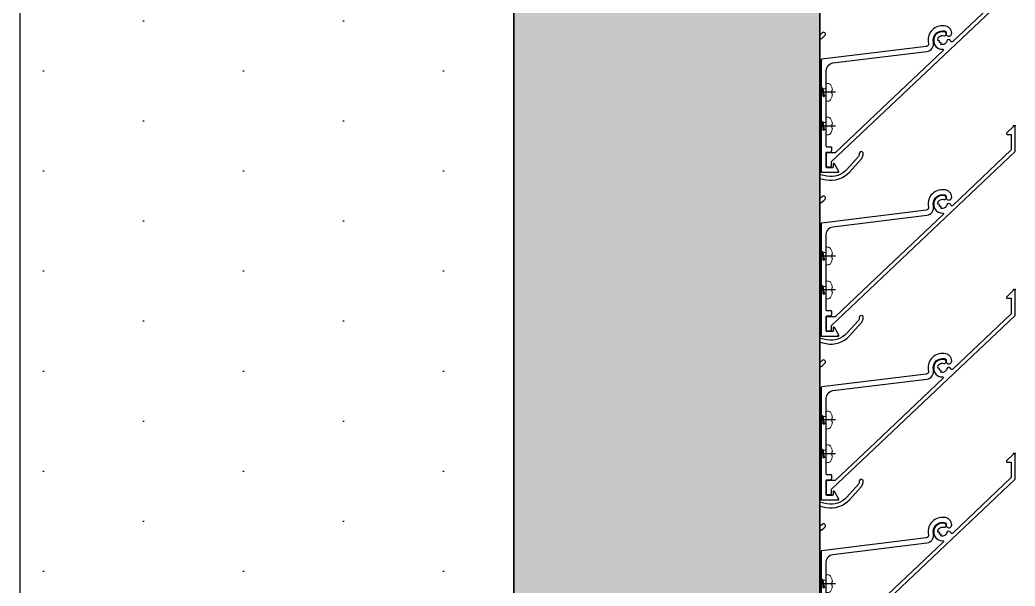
# Model space of a CAD drawing. Header units: millimetres. Extents: x -4391136 to -1798569, y -886572 to -291056.
# Drawn here: x -2446386.5 to -2445991.7, y -386423.3 to -386198.6 of the extents above; entities that cross this region are included whole.
import ezdxf

# ---------------------------------------------------------------- set-up
doc = ezdxf.new("R2010")
doc.units = ezdxf.units.MM
doc.set_wipeout_variables(frame=1)
doc.linetypes.add('CENTER', pattern=[50.8, 31.75, -6.35, 6.35, -6.35])
doc.linetypes.add('Xref-C-1-PP17-AR-2214-01-B$0$Hidden', pattern=[7.1438, 4.7625, -2.3813])
for name, color, linetype in [('010 - ASPG_ACCESSORIES_MAIN_COLOR_1', 7, 'Continuous'), ('010 - ASPG_EXTR_MAIN_COLOR_2', 7, 'Continuous'), ('010 - ASPG_FLASHING_HATCH_', 7, 'Continuous'), ('010 - ASPG_FLASHING_MAIN_COLOR_2', 7, 'Continuous'), ('010 - ASPG_FLASHING_MAIN_COLOR_4', 7, 'Continuous'), ('010 - ASPG_FLASHING_WIPEOUT_', 7, 'Continuous'), ('010 - ASPG_FRAMING_MAIN_COLOR_1', 7, 'Continuous'), ('010 - ASPG_FRAMING_MAIN_COLOR_2', 7, 'Continuous'), ('010 - ASPG_FRAMING_SUB_COLOR_2', 7, 'Continuous'), ('010 - ASPG_FRAMING_WIPEOUT_', 7, 'Continuous'), ('_PP-Dim', 7, 'Continuous'), ('BOLT & SCREW', 7, 'Continuous'), ('Center Line', 7, 'CENTER'), ('Xref-C-1-PP17-AR-2214-01-B$0$A-DETL-MBND', 7, 'Xref-C-1-PP17-AR-2214-01-B$0$Hidden'), ('Xref-C-1-PP17-AR-2214-01-B$0$A-FLOR-E', 7, 'Continuous'), ('Xref-C-1-PP17-AR-2214-01-B$0$S-BEAM', 7, 'Continuous'), ('Xref-C-1-PP17-AR-2214-01-B$0$WALL-E', 7, 'Continuous')]:
    doc.layers.add(name, color=color, linetype=linetype)
doc.layers.add('010 - ASPG_EXTR_DEF_SUB', color=7, linetype='Continuous', plot=False)
doc.layers.add('12-GRID', color=7, linetype='CENTER', lineweight=13)
doc.layers.add('SCREW', color=7, linetype='Continuous', lineweight=5)

# ---------------------------------------------------------------- blocks, each defined once
blk = doc.blocks.new('W-1-PP17-ENT2_REV00_20260526-152612_EX_LOPF-1')
at = {"layer": 'Xref-C-1-PP17-AR-2214-01-B$0$A-DETL-MBND', "color": 7}
blk.add_line((970, -2550.01), (970, -3200), dxfattribs=at)
at = {"layer": 'Xref-C-1-PP17-AR-2214-01-B$0$A-FLOR-E', "color": 7}
for p, q in [((770, -500), (770, -7090)), ((970, -2550.01), (970, -3950.01))]:
    blk.add_line(p, q, dxfattribs=at)
at = {"layer": 'Xref-C-1-PP17-AR-2214-01-B$0$S-BEAM', "color": 7}
blk.add_line((970, -2550.01), (970, -3950.01), dxfattribs=at)
at = {"layer": 'Xref-C-1-PP17-AR-2214-01-B$0$WALL-E', "color": 7}
for p, q in [((770, -500), (770, -7240)), ((970, -2550.01), (970, -3950.01))]:
    blk.add_line(p, q, dxfattribs=at)
blk = doc.blocks.new('*U1999')
at = {"color": 7}
blk.add_wipeout([(0, 0), (9350, 0), (9350, 119.925), (0, 119.925)], dxfattribs=at).dxf.layer = '010 - ASPG_FRAMING_WIPEOUT_'
at = {"layer": '010 - ASPG_FRAMING_MAIN_COLOR_1', "color": 7}
for p, q in [((9350, 119.925), (0, 119.925)), ((0, 114.85), (9350, 114.85)), ((0, 109.54), (9350, 109.54)), ((0, 10.385), (9350, 10.385)), ((0, 5.31), (9350, 5.31)), ((0, 0), (9350, 0))]:
    blk.add_line(p, q, dxfattribs=at)
blk = doc.blocks.new('PZG35-9D5')
at = {"layer": 'Center Line', "color": 7}
blk.add_line((0, 3.73), (0, -10.53), dxfattribs=at)
at = {"layer": 'SCREW', "color": 7}
for p, q in [((-1.4, 0), (-1.4, -1.09)), ((1.4, 0), (1.4, -0.59)), ((-1.85, -1.4), (1.85, -0.9)), ((-1.85, -1.4), (-1.4, -1.09)), ((-1.85, -1.4), (-1.4, -1.71)), ((-1.85, -2.7), (1.85, -2.2)), ((-1.85, -2.7), (-1.4, -2.39)), ((-1.85, -2.7), (-1.4, -3.01)), ((-1.85, -4), (-1.4, -3.69)), ((-1.85, -4), (-0.99, -3.88)), ((-1.4, -1.09), (1.4, -0.59)), ((-1.4, -1.71), (1.4, -1.21)), ((-1.4, -1.71), (-1.4, -2.39)), ((-1.4, -2.39), (1.4, -1.89)), ((-1.4, -3.01), (1.4, -2.51)), ((-1.4, -3.01), (-1.4, -3.69)), ((-1.4, -3.69), (-0.84, -3.59)), ((0.56, -3.34), (1.4, -3.19)), ((0.71, -3.65), (1.85, -3.5)), ((0.71, -3.93), (1.4, -3.81)), ((1.85, -0.9), (1.4, -0.59)), ((1.85, -0.9), (1.4, -1.21)), ((1.4, -1.21), (1.4, -1.89)), ((1.85, -2.2), (1.4, -1.89)), ((1.85, -2.2), (1.4, -2.51)), ((1.4, -2.51), (1.4, -3.19)), ((1.85, -3.5), (1.4, -3.19)), ((1.85, -3.5), (1.4, -3.81)), ((1.4, -3.81), (1.4, -4.49)), ((-1.85, -4), (-1.4, -4.31)), ((-1.4, -4.31), (-1.18, -4.27)), ((-1.4, -4.31), (-1.4, -8.1)), ((0.71, -4.61), (1.4, -4.49)), ((0.71, -4.95), (1.85, -4.8)), ((0.71, -5.23), (1.4, -5.11)), ((1.85, -4.8), (1.4, -4.49)), ((1.85, -4.8), (1.4, -5.11)), ((1.4, -5.11), (1.4, -8.1)), ((0, -9.5), (-1.4, -8.1)), ((0, -9.5), (1.4, -8.1))]:
    blk.add_line(p, q, dxfattribs=at)
blk.add_lwpolyline([(0, -9.5), (0.71, -5.23), (0.71, -3.6, 0.417657), (0.41, -3.3, 0.108102), (-0.84, -3.59), (-1.4, -4.7)], format="xyb", dxfattribs=at)
blk = doc.blocks.new('*U3396')
at = {"layer": 'SCREW', "color": 7}
blk.add_lwpolyline([(3.03, 1.78, 0.09906), (0.8, 2.55), (0.8, 2.27), (-0.8, 2.27), (-0.8, 2.55, 0.09906), (-3.03, 1.78, 0.266588), (-3.5, 0.96), (-3.5, 0.2, 0.414214), (-3.3, 0), (3.3, 0, 0.414214), (3.5, 0.2), (3.5, 0.96, 0.266588)], format="xyb", close=True, dxfattribs=at)
blk.add_blockref('PZG35-9D5', (0, 0), dxfattribs=at)
blk = doc.blocks.new('*U3399')
at = {"color": 7}
blk.add_point((0, 0), dxfattribs=at)
at = {"layer": '010 - ASPG_ACCESSORIES_MAIN_COLOR_1', "color": 7}
blk.add_lwpolyline([(-39.7, -0.6, 0.414214), (-40, -0.9), (-40, -7.37, 0.57735), (-39.65, -7.57), (-36.64, -5.83, 0.767327), (-36.79, -5.3), (-37.9, -5.3, -0.414214), (-38.2, -5), (-38.2, -2.8, -0.414214), (-38, -2.6), (-32.18, -2.6, -0.388879), (-31.98, -2.78), (-31.85, -4.34, 0.388879), (-31.35, -4.8), (-30.3, -4.8, 0.414214), (-30, -4.5), (-30, -2.9, -0.414214), (-29.7, -2.6), (0.41, -2.6, -0.378969), (3.39, -5.24), (7.95, -42.52, 0.446593), (11.62, -45.08, -0.489802), (16.08, -48.68), (16.06, -49.36, -0.18248), (15.8, -50.02, -0.267949), (15.33, -50.17, 1.122115), (15.1, -52.34, 0.405004), (18.06, -49.4), (18.08, -48.72, 0.489805), (11.16, -43.13, -0.446597), (9.94, -42.28), (4.87, -0.85, 0.364176), (4.57, -0.6)], format="xyb", close=True, dxfattribs=at)
at = {"layer": '010 - ASPG_EXTR_DEF_SUB', "color": 7}
for p in [(-40, -0.5), (43.44, -76.9), (43.44, -77.5)]:
    blk.add_point(p, dxfattribs=at)
at = {"layer": '010 - ASPG_EXTR_MAIN_COLOR_2', "color": 7}
blk.add_lwpolyline([(11.37, -48.15), (11.47, -47.44), (12.18, -47.56), (12.29, -46.79, -0.535538), (14.19, -49.17, 0.991572), (15.66, -49.58, 1.157025), (8.79, -48.77, -0.688558), (8.27, -48.99), (-17.14, -22.17), (-32.34, -6.13), (-32.34, -2.9, 0.414312), (-32.64, -2.6), (-37.54, -2.6, 0.414116), (-37.84, -2.9), (-37.84, -4.3, 0.414214), (-37.54, -4.6), (-35.99, -4.6, -0.205895), (-35.77, -4.69), (33.23, -77.5), (43.14, -77.5, 0.668179), (43.36, -76.99), (40.52, -74.15, 0.668179), (40.01, -74.36), (40.01, -76), (33.87, -76), (11.86, -52.78, -0.558354), (12.08, -51.95, 0.766275), (12.04, -50.39, -0.438583), (10.71, -48.05)], format="xyb", close=True, dxfattribs=at)
at = {"layer": 'SCREW', "color": 7, "rotation": 180}
for p in [(-21.65, -2.5), (-8.24, -2.5)]:
    blk.add_blockref('*U3396', p, dxfattribs=at)
blk = doc.blocks.new('*U3050')
at = {"color": 7}
blk.add_wipeout([(1440, 4), (60, 4), (60, 69.3), (1440, 69.3)], dxfattribs=at).dxf.layer = '010 - ASPG_FRAMING_WIPEOUT_'
at = {"layer": '010 - ASPG_FRAMING_MAIN_COLOR_2', "color": 7}
blk.add_lwpolyline([(1410, 69.3), (90, 69.3), (90, 6), (1410, 6)], close=True, dxfattribs=at)
at = {"layer": '010 - ASPG_FRAMING_SUB_COLOR_2', "color": 7}
for points in [[(1440, 4), (60, 4), (60, 69.3), (1440, 69.3)], [(60, 2), (60, 4), (1440, 4), (1440, 2)]]:
    blk.add_lwpolyline(points, close=True, dxfattribs=at)
at = {"color": 7, "xscale": -1, "rotation": 180}
for p in [(1001.77, 69.3), (1066.77, 69.3), (1131.77, 69.3), (1196.77, 69.3)]:
    blk.add_blockref('*U3399', p, dxfattribs=at)
blk = doc.blocks.new('W-1-PP17-ENT2_REV00_20260528-225335_ASPG_UPPF')
at = {"color": 7, "rotation": 90}
blk.add_blockref('*U1999', (970, -9880), dxfattribs=at)
at = {"color": 7, "xscale": -1, "zscale": -1, "rotation": 270}
blk.add_blockref('*U3050', (1018, -4205), dxfattribs=at)
blk = doc.blocks.new('*U3395')
at = {"layer": '12-GRID', "color": 7, "linetype": 'CENTER'}
for p, q in [((0, -6.2), (0, 2.2)), ((-4.2, -2), (4.2, -2))]:
    blk.add_line(p, q, dxfattribs=at)
at = {"layer": 'BOLT & SCREW', "color": 7}
for p, q in [((-0.55, -1.77), (-1.77, -1.56)), ((-0.55, -2.23), (-1.77, -2.44)), ((-0.46, -1.77), (-0.88, -1.56)), ((-0.46, -2.23), (-0.88, -2.44)), ((-0.23, -1.45), (-0.44, -0.23)), ((-0.23, -1.54), (-0.44, -1.12)), ((-0.23, -2.46), (-0.44, -2.88)), ((-0.23, -2.55), (-0.44, -3.77)), ((0.23, -1.45), (0.44, -0.23)), ((0.23, -1.54), (0.44, -1.12)), ((0.44, -2.88), (0.23, -2.46)), ((0.23, -2.55), (0.44, -3.77)), ((0.46, -1.77), (0.88, -1.56)), ((0.46, -2.23), (0.88, -2.44)), ((0.55, -1.77), (1.77, -1.56)), ((0.55, -2.23), (1.77, -2.44))]:
    blk.add_line(p, q, dxfattribs=at)
for points in [[(-1.77, -1.56), (-0.88, -1.56, 0.414214), (-0.44, -1.12), (-0.44, -0.23), (0.44, -0.23), (0.44, -1.12, 0.414214), (0.88, -1.56), (1.77, -1.56), (1.77, -2.44), (0.88, -2.44, 0.414214), (0.44, -2.88), (0.44, -3.77), (-0.44, -3.77), (-0.44, -2.88, 0.414214), (-0.88, -2.44), (-1.77, -2.44)], [(0.23, -2.46, -0.414214), (0.46, -2.23), (0.55, -2.23), (0.55, -1.77), (0.46, -1.77, -0.414214), (0.23, -1.54), (0.23, -1.45), (-0.23, -1.45), (-0.23, -1.54, -0.414214), (-0.46, -1.77), (-0.55, -1.77), (-0.55, -2.23), (-0.46, -2.23, -0.414214), (-0.23, -2.46), (-0.23, -2.55), (0.23, -2.55)]]:
    blk.add_lwpolyline(points, format="xyb", close=True, dxfattribs=at)
blk.add_circle((0, -2), 3.5, dxfattribs=at)
blk = doc.blocks.new('*U3043')
at = {"layer": '010 - ASPG_EXTR_DEF_SUB', "color": 7}
for p in [(910, 0), (975, 0), (1040, 0)]:
    blk.add_point(p, dxfattribs=at)
at = {"layer": '010 - ASPG_EXTR_MAIN_COLOR_2', "color": 7}
for points in [[(855.56, 33.07, 0.077048), (888.74, 68.44, -0.247674), (888.99, 68.57), (890.98, 68.57, -0.044131), (891.47, 68.5, -0.125846), (893.96, 67.21, -0.098851), (894.82, 66.03, -0.205828), (894.79, 61.2, -0.115116), (891.37, 57.18, 0.822373), (892.46, 56.1, 0.109185), (896.15, 60.56, 0.208323), (896.19, 66.64, 0.100528), (894.97, 68.32, 0.145116), (891.29, 70.07), (875.76, 70.07, 0.433659), (875.46, 69.75), (875.84, 63.96, 0.082069), (875.86, 63.87, 0.720654), (877.33, 63.97, 0.079224), (877.34, 64.07), (877.07, 68.14, -0.433659), (877.47, 68.57), (885.86, 68.57, -0.607385), (886.35, 67.62, -0.045829), (867.78, 45.76, -0.560492)], [(1108.56, 29.38, 0.030674), (1093.46, 15.06, 0.4171), (1094.11, 5.27, 0.935553), (1095.1, 6.41, -0.43441), (1094.8, 14.29, -0.014998), (1101.92, 21.45, -0.738349)]]:
    blk.add_lwpolyline(points, format="xyb", dxfattribs=at)
for points in [[(940.76, 70.07, 0.433659), (940.46, 69.75), (940.84, 63.96, 0.082069), (940.86, 63.87, 0.720654), (942.33, 63.97, 0.079224), (942.34, 64.07), (942.07, 68.14, -0.433659), (942.47, 68.57), (950.86, 68.57, -0.607385), (951.35, 67.62, -0.045829), (932.78, 45.76, -0.560492), (932.29, 45.89, 0.31786), (929.21, 48.24, 0.953288), (929.08, 46.72, -2.423004), (927.26, 44.89, 0.952315), (925.74, 44.76, 0.300821), (927.89, 41.76, -0.560492), (927.98, 41.25, -0.019425), (918.62, 33.46, -0.552501), (918.15, 33.64, 0.344461), (914.99, 36.3, 0.952015), (914.86, 34.78, -2.423186), (913.04, 32.95, 0.952015), (911.52, 32.82, 0.2854), (913.49, 29.89, -0.553378), (913.56, 29.38, 0.030674), (898.46, 15.06, 0.4171), (899.11, 5.27, 0.935553), (900.1, 6.41, -0.43441), (899.8, 14.29, -0.014998), (906.92, 21.45, -0.738349), (909.92, 19.76, 0.004917), (906.81, 4.8, 0.263611), (909.88, -4.46), (915, -9.08, 0.125884), (916.27, -9.75, 0.044275), (917.09, -9.87, 1.107655), (917.13, -8.33, -0.215596), (916.02, -7.99), (910.89, -3.35, -0.263611), (908.28, 4.51, -0.004855), (911.34, 19.26, 0.23396), (910.82, 21.95, -0.24081), (910.71, 24.9, -0.104157), (910.78, 25), (912.99, 26.93, -0.229021), (915.7, 26.89, -0.381721), (920.27, 9.07, 0.977382), (921.62, 8.41, 0.361105), (917.41, 27.5, -0.496126), (917.44, 30.69, 0.003188), (919.06, 31.9, -0.002827), (920.56, 33.07, 0.077048), (953.74, 68.44, -0.247674), (953.99, 68.57), (955.98, 68.57, -0.044131), (956.47, 68.5, -0.125846), (958.96, 67.21, -0.098851), (959.82, 66.03, -0.205828), (959.79, 61.2, -0.115116), (956.37, 57.18, 0.822373), (957.46, 56.1, 0.109185), (961.15, 60.56, 0.208323), (961.19, 66.64, 0.100528), (959.97, 68.32, 0.145116), (956.29, 70.07)], [(1005.76, 70.07, 0.433659), (1005.46, 69.75), (1005.84, 63.96, 0.082069), (1005.86, 63.87, 0.720654), (1007.33, 63.97, 0.079224), (1007.34, 64.07), (1007.07, 68.14, -0.433659), (1007.47, 68.57), (1015.86, 68.57, -0.607385), (1016.35, 67.62, -0.045829), (997.78, 45.76, -0.560492), (997.29, 45.89, 0.31786), (994.21, 48.24, 0.953288), (994.08, 46.72, -2.423004), (992.26, 44.89, 0.952315), (990.74, 44.76, 0.300821), (992.89, 41.76, -0.560492), (992.98, 41.25, -0.019425), (983.62, 33.46, -0.552501), (983.15, 33.64, 0.344461), (979.99, 36.3, 0.952015), (979.86, 34.78, -2.423186), (978.04, 32.95, 0.952015), (976.52, 32.82, 0.2854), (978.49, 29.89, -0.553378), (978.56, 29.38, 0.030674), (963.46, 15.06, 0.4171), (964.11, 5.27, 0.935553), (965.1, 6.41, -0.43441), (964.8, 14.29, -0.014998), (971.92, 21.45, -0.738349), (974.92, 19.76, 0.004917), (971.81, 4.8, 0.263611), (974.88, -4.46), (980, -9.08, 0.125884), (981.27, -9.75, 0.044275), (982.09, -9.87, 1.107655), (982.13, -8.33, -0.215596), (981.02, -7.99), (975.89, -3.35, -0.263611), (973.28, 4.51, -0.004855), (976.34, 19.26, 0.23396), (975.82, 21.95, -0.24081), (975.71, 24.9, -0.104157), (975.78, 25), (977.99, 26.93, -0.229021), (980.7, 26.89, -0.381721), (985.27, 9.07, 0.977382), (986.62, 8.41, 0.361105), (982.41, 27.5, -0.496126), (982.44, 30.69, 0.003188), (984.06, 31.9, -0.002827), (985.56, 33.07, 0.077048), (1018.74, 68.44, -0.247674), (1018.99, 68.57), (1020.98, 68.57, -0.044131), (1021.47, 68.5, -0.125846), (1023.96, 67.21, -0.098851), (1024.82, 66.03, -0.205828), (1024.79, 61.2, -0.115116), (1021.37, 57.18, 0.822373), (1022.46, 56.1, 0.109185), (1026.15, 60.56, 0.208323), (1026.19, 66.64, 0.100528), (1024.97, 68.32, 0.145116), (1021.29, 70.07)], [(1070.76, 70.07, 0.433659), (1070.46, 69.75), (1070.84, 63.96, 0.082069), (1070.86, 63.87, 0.720654), (1072.33, 63.97, 0.079224), (1072.34, 64.07), (1072.07, 68.14, -0.433659), (1072.47, 68.57), (1080.86, 68.57, -0.607385), (1081.35, 67.62, -0.045829), (1062.78, 45.76, -0.560492), (1062.29, 45.89, 0.31786), (1059.21, 48.24, 0.953288), (1059.08, 46.72, -2.423004), (1057.26, 44.89, 0.952315), (1055.74, 44.76, 0.300821), (1057.89, 41.76, -0.560492), (1057.98, 41.25, -0.019425), (1048.62, 33.46, -0.552501), (1048.15, 33.64, 0.344461), (1044.99, 36.3, 0.952015), (1044.86, 34.78, -2.423186), (1043.04, 32.95, 0.952015), (1041.52, 32.82, 0.2854), (1043.49, 29.89, -0.553378), (1043.56, 29.38, 0.030674), (1028.46, 15.06, 0.4171), (1029.11, 5.27, 0.935553), (1030.1, 6.41, -0.43441), (1029.8, 14.29, -0.014998), (1036.92, 21.45, -0.738349), (1039.92, 19.76, 0.004917), (1036.81, 4.8, 0.263611), (1039.88, -4.46), (1045, -9.08, 0.125884), (1046.27, -9.75, 0.044275), (1047.09, -9.87, 1.107655), (1047.13, -8.33, -0.215596), (1046.02, -7.99), (1040.89, -3.35, -0.263611), (1038.28, 4.51, -0.004855), (1041.34, 19.26, 0.23396), (1040.82, 21.95, -0.24081), (1040.71, 24.9, -0.104157), (1040.78, 25), (1042.99, 26.93, -0.229021), (1045.7, 26.89, -0.381721), (1050.27, 9.07, 0.977382), (1051.62, 8.41, 0.361105), (1047.41, 27.5, -0.496126), (1047.44, 30.69, 0.003188), (1049.06, 31.9, -0.002827), (1050.56, 33.07, 0.077048), (1083.74, 68.44, -0.247674), (1083.99, 68.57), (1085.98, 68.57, -0.044131), (1086.47, 68.5, -0.125846), (1088.96, 67.21, -0.098851), (1089.82, 66.03, -0.205828), (1089.79, 61.2, -0.115116), (1086.37, 57.18, 0.822373), (1087.46, 56.1, 0.109185), (1091.15, 60.56, 0.208323), (1091.19, 66.64, 0.100528), (1089.97, 68.32, 0.145116), (1086.29, 70.07)]]:
    blk.add_lwpolyline(points, format="xyb", close=True, dxfattribs=at)
at = {"color": 7, "rotation": 179.999999999989}
for p in [(929.09, 42.89), (994.09, 42.89), (1059.09, 42.89), (914.87, 30.95), (979.87, 30.95), (1044.87, 30.95)]:
    blk.add_blockref('*U3395', p, dxfattribs=at)
blk = doc.blocks.new('*U3064')
at = {"color": 7}
blk.add_wipeout([(0, -52), (3000, -52), (3000, -248), (0, -248)], dxfattribs=at).dxf.layer = '010 - ASPG_FLASHING_WIPEOUT_'
at = {"layer": '010 - ASPG_FLASHING_HATCH_'}
h = blk.add_hatch(dxfattribs=at)
h.set_pattern_fill('DOTS', scale=0.5)
h.set_pattern_definition([(0, (0, 0), (19.84375, 39.6875), [0, -39.6875])])
h.paths.add_polyline_path([(0, -52), (3000, -52), (3000, -248), (0, -248)])
at = {"layer": '010 - ASPG_FLASHING_MAIN_COLOR_2', "color": 7}
blk.add_lwpolyline([(0, -52), (3000, -52), (3000, -248), (0, -248)], close=True, dxfattribs=at)
at = {"color": 7}
blk.add_wipeout([(0, 69.3), (3000, 69.3), (3000, -52), (0, -52)], dxfattribs=at).dxf.layer = '010 - ASPG_FLASHING_WIPEOUT_'
at = {"layer": '010 - ASPG_FLASHING_HATCH_'}
h = blk.add_hatch(dxfattribs=at)
h.set_pattern_fill('DOTS', scale=0.1)
h.set_pattern_definition([(0, (0, 0), (3.96875, 7.9375), [0, -7.9375])])
h.paths.add_polyline_path([(0, 69.3), (3000, 69.3), (3000, -52), (0, -52)])
at = {"layer": '010 - ASPG_FLASHING_MAIN_COLOR_4', "color": 7}
blk.add_lwpolyline([(0, 69.3), (3000, 69.3), (3000, -52), (0, -52)], close=True, dxfattribs=at)

msp = doc.modelspace()

# ---------------------------------------------------------------- block references
at = {"color": 7}
msp.add_blockref('W-1-PP17-ENT2_REV00_20260528-225335_ASPG_UPPF', (-2447156.51, -383210.87), dxfattribs=at)

# ---------------------------------------------------------------- next in the draw order: block references
at = {"color": 7, "rotation": 90}
msp.add_blockref('*U3043', (-2446061.85, -387298.87), dxfattribs=at)

# ---------------------------------------------------------------- next in the draw order: block references
at = {"layer": '_PP-Dim', "color": 7}
msp.add_blockref('W-1-PP17-ENT2_REV00_20260526-152612_EX_LOPF-1', (-2447156.51, -383210.87), dxfattribs=at)

# ---------------------------------------------------------------- next in the draw order: block references
at = {"color": 7, "xscale": -1, "rotation": 270}
msp.add_blockref('*U3064', (-2446138.51, -388915.87), dxfattribs=at)

doc.saveas('drawing.dxf')
